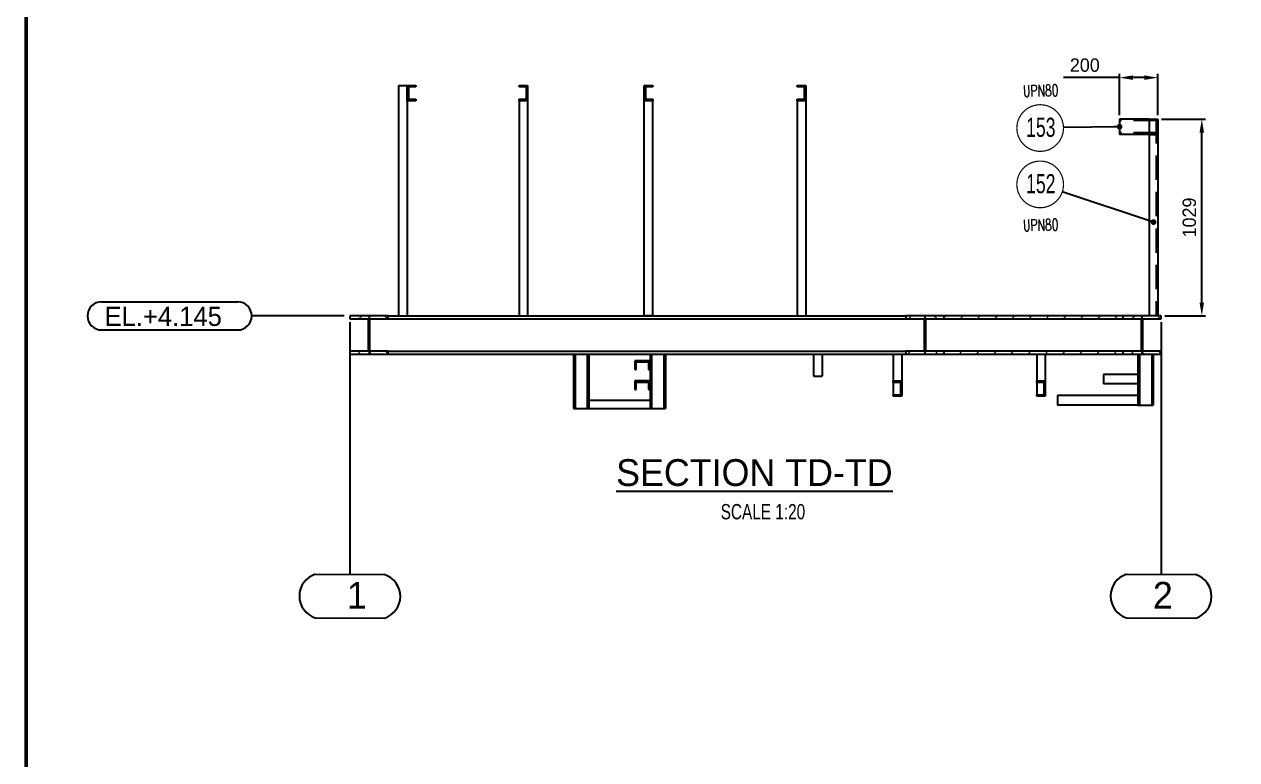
# Model space of a CAD drawing. Header units: millimetres. Extents: x 0 to 16187, y -20471 to 6290.
# Drawn here: x 12340.7 to 12657.6, y 4096.5 to 4288.8 of the extents above; entities that cross this region are included whole.
import ezdxf
from ezdxf.enums import TextEntityAlignment as Align

# ---------------------------------------------------------------- set-up
doc = ezdxf.new("R2010")
doc.units = ezdxf.units.MM
doc.header["$PDSIZE"] = -1
doc.linetypes.add('HIDDEN', pattern=[9.525, 6.35, -3.175])
doc.layers.add('BORDER1', color=3, linetype='Continuous')
doc.layers.add('BORDER2', color=7, linetype='Continuous')
doc.styles.add('MtXpl_txt_shx', font='txt.shx', dxfattribs={"height": 0.2})
doc.styles.add('ROMANC', font='ROMANC', dxfattribs={"height": 5})
doc.styles.add('ROMAND-1', font='ic-romand.shx')
doc.styles.add('ROMANS', font='ROMANS.shx', dxfattribs={"width": 0.8})
doc.styles.add('ROMANT', font='ROMANT', dxfattribs={"height": 4})
doc.styles.add('SLDTEXTSTYLE0', font='TXT', dxfattribs={"width": 0.75})
doc.styles.add('SLDTEXTSTYLE2', font='TXT', dxfattribs={"width": 0.686449})
doc.dimstyles.new('AM_ISO', dxfattribs={"dimtxt": 3.5, "dimasz": 3.5, "dimexe": 1, "dimexo": 1, "dimgap": 1.5, "dimtad": 1, "dimdsep": 46, "dimtxsty": 'Standard', "dimcen": 0, "dimclrd": 1, "dimclre": 1, "dimclrt": 1, "dimadec": 0, "dimazin": 2, "dimtp": 0.1, "dimtm": 0.1, "dimtfac": 0.71, "dimtdec": 3, "dimtmove": 0, "dimatfit": 3, "dimfxl": 1, "dimlwd": -1, "dimlwe": -1, "dimarcsym": 1})
doc.dimstyles.new('AM_ISO$7', dxfattribs={"dimtxt": 3.5, "dimasz": 3.5, "dimexe": 1, "dimexo": 1, "dimgap": 1.5, "dimtad": 1, "dimtoh": 1, "dimdsep": 46, "dimtxsty": 'Standard', "dimcen": 0, "dimclrd": 1, "dimclre": 1, "dimclrt": 1, "dimadec": 0, "dimazin": 2, "dimtp": 0.1, "dimtm": 0.1, "dimtfac": 0.71, "dimtdec": 3, "dimtmove": 0, "dimatfit": 3, "dimfxl": 1, "dimlwd": -1, "dimlwe": -1, "dimarcsym": 1})
pattern_1 = [(45, (12166.9565, 2145.5494), (-2.245064, 2.245064), [])]
pattern_2 = [(135, (12166.9565, 2145.5494), (-2.245064, -2.245064), [])]

# ---------------------------------------------------------------- blocks, each defined once
blk = doc.blocks.new('*D2464')
at = {"color": 1, "linetype": 'ByBlock'}
for p, q in [((12637.96, 4263.97), (12649.46, 4263.97)), ((12648.46, 4216.02), (12648.46, 4260.47)), ((12638.81, 4212.52), (12649.46, 4212.52))]:
    blk.add_line(p, q, dxfattribs=at)
at = {"color": 1}
for points in [[(12649.04, 4260.47), (12647.87, 4260.47), (12648.46, 4263.97)], [(12647.87, 4216.02), (12649.04, 4216.02), (12648.46, 4212.52)]]:
    blk.add_solid(points, dxfattribs=at)
at = {"layer": 'Defpoints', "color": 0}
for p in [(12636.96, 4263.97), (12648.46, 4263.97), (12637.81, 4212.52)]:
    blk.add_point(p, dxfattribs=at)
at = {"color": 1, "insert": (12645.21, 4238.25), "char_height": 3.5, "attachment_point": 5, "rotation": 90}
blk.add_mtext('1029', dxfattribs=at)
blk = doc.blocks.new('*D2465')
at = {"color": 1, "linetype": 'ByBlock'}
for p, q in [((12626.96, 4274.82), (12612.3, 4274.82)), ((12626.96, 4264.97), (12626.96, 4275.82)), ((12633.46, 4274.82), (12630.46, 4274.82)), ((12636.96, 4264.97), (12636.96, 4275.82))]:
    blk.add_line(p, q, dxfattribs=at)
at = {"color": 1}
for points in [[(12630.46, 4275.4), (12630.46, 4274.23), (12626.96, 4274.82)], [(12633.46, 4274.23), (12633.46, 4275.4), (12636.96, 4274.82)]]:
    blk.add_solid(points, dxfattribs=at)
at = {"layer": 'Defpoints', "color": 0}
for p in [(12626.96, 4274.82), (12626.96, 4263.97), (12636.96, 4263.97)]:
    blk.add_point(p, dxfattribs=at)
at = {"color": 1, "insert": (12617.88, 4278.07), "char_height": 3.5, "attachment_point": 5}
blk.add_mtext('200', dxfattribs=at)
blk = doc.blocks.new('A$7E9316163A2427E')
at = {"color": 7, "linetype": 'Continuous', "lineweight": 25}
for p, q in [((3.67, 7.35), (39.25, 7.35)), ((3.67, 0), (39.25, 0))]:
    blk.add_line(p, q, dxfattribs=at)
for centre, start, end in [((3.67, 3.67), 90, 270), ((39.25, 3.67), 270, 90)]:
    blk.add_arc(centre, 3.67, start, end, dxfattribs=at)
blk.add_text('EL.+4.145', height=5, dxfattribs=at).set_placement((4.45, 1.05))
blk = doc.blocks.new('*U609')
at = {"layer": 'BORDER1', "color": 154, "true_color": 0x1859a9, "const_width": 1}
blk.add_lwpolyline([(1.81, 811), (1144, 811), (1144, 0), (0, 0), (0, 811)], close=True, dxfattribs=at)
at = {"layer": 'BORDER2', "flags": 8}
for tag, height, style, p in [('REV-A', 3.24, 'ROMANS', (986.93, 140.25)), ('RE-A', 8.06, 'ROMANT', (1084.63, 7.17))]:
    blk.add_attdef(tag, text='', height=height, dxfattribs=dict(at, style=style)).set_placement(p, align=Align.CENTER)
at = {"layer": 'BORDER2', "style": 'ROMANS', "width": 3.830216}
blk.add_attdef('DATE-A', text='', height=3.24, dxfattribs=at).set_placement((995.51, 140.25), (1008.51, 140.25), align=Align.FIT)
at = {"layer": 'BORDER2'}
for tag, height, style, p in [('DRN-A', 3.24, 'ROMANS', (1018.38, 140.25)), ('CHD-A', 3.24, 'ROMANS', (1032.35, 140.25)), ('APD-A', 3.24, 'ROMANS', (1046.64, 140.25)), ('CONS_CONT_VEND', 4.2, 'ROMANC', (1061.39, 72.83))]:
    blk.add_attdef(tag, text='', height=height, dxfattribs=dict(at, style=style)).set_placement(p, align=Align.CENTER)
at = {"layer": 'BORDER2', "style": 'ROMANS', "width": 0.8}
for tag, p, height in [('1:X', (997.23, 122.55), 3.5), ('LOC', (1042.74, 122.55), 3.5), ('PROJ_NO', (1118.64, 122.55), 3.5), ('CONS_DRG_NO', (1011, 63), 3)]:
    blk.add_attdef(tag, p, '', height=height, dxfattribs=at)
at = {"layer": 'BORDER2', "lineweight": 30, "width": 0.8, "flags": 104}
blk.add_attdef('COMMENTS-A', text='', height=2.2, dxfattribs=at).set_placement((1055.21, 142.07), align=Align.MIDDLE_LEFT)
at = {"layer": 'BORDER2', "style": 'ROMANS', "width": 0.8}
for tag, p in [('PROJECT_TITLE_1', (1061.07, 55.35)), ('PROJECT_TITLE_2', (1061.07, 49.3))]:
    blk.add_attdef(tag, text='', height=3.5, dxfattribs=at).set_placement(p, align=Align.MIDDLE)
at = {"layer": 'BORDER2', "style": 'ROMANT', "width": 0.8}
for tag, p in [('DRG_TITLE_1', (1061.07, 36.31)), ('DRG_TITLE_2', (1061.07, 28.31)), ('DRG_TITLE_3', (1061.07, 20.31))]:
    blk.add_attdef(tag, text='', height=5, dxfattribs=at).set_placement(p, align=Align.CENTER)
at = {"layer": 'BORDER2', "style": 'ROMANT'}
for tag, p in [('AR', (995, 7.17)), ('PA', (1011.74, 7.17)), ('DC', (1028.45, 7.17)), ('TS', (1120.84, 7.17))]:
    blk.add_attdef(tag, p, '', height=8.06, dxfattribs=at)
for tag, p in [('SRNO', (1074.7, 7.17)), ('SH', (1115.8, 7.18))]:
    blk.add_attdef(tag, text='', height=8.06, dxfattribs=at).set_placement(p, align=Align.RIGHT)
at = {"layer": 'BORDER2', "style": 'ROMANS', "flags": 2}
blk.add_attdef('TB_VERSION', text='', height=2, dxfattribs=at).set_placement((1, -1), align=Align.TOP_LEFT)
blk = doc.blocks.new('A$7E931815294F9')
at = {"color": 1}
blk.add_line((13.2, 77.36), (13.2, 11.43), dxfattribs=at)
at = {"color": 1, "ltscale": 0.2}
blk.add_line((4.15, 11.48), (22.25, 11.39), dxfattribs=at)
at = {"color": 1, "linetype": 'Continuous', "lineweight": 25}
blk.add_line((4.14, 0.09), (22.29, 0.01), dxfattribs=at)
at = {"color": 1, "ltscale": 0.2}
for centre, radius, start, end in [((5.98, 5.79), 5.98, 107.869, 252.0246), ((20.4, 5.69), 5.99, 287.9651, 71.9697)]:
    blk.add_arc(centre, radius, start, end, dxfattribs=at)
at = {"color": 1, "linetype": 'Continuous', "lineweight": 25}
blk.add_text('1', height=7, rotation=359.9537, dxfattribs=at).set_placement((12.44, 2.5))
blk = doc.blocks.new('A$7E9318152A351E9')
at = {"color": 1}
blk.add_line((13.2, 77.36), (13.2, 11.43), dxfattribs=at)
at = {"color": 1, "ltscale": 0.2}
blk.add_line((4.15, 11.48), (22.25, 11.39), dxfattribs=at)
at = {"color": 1, "linetype": 'Continuous', "lineweight": 25}
blk.add_line((4.14, 0.09), (22.29, 0.01), dxfattribs=at)
at = {"color": 1, "ltscale": 0.2}
for centre, radius, start, end in [((5.98, 5.79), 5.98, 107.869, 252.0246), ((20.4, 5.69), 5.99, 287.9651, 71.9697)]:
    blk.add_arc(centre, radius, start, end, dxfattribs=at)
at = {"color": 1, "linetype": 'Continuous', "lineweight": 25}
blk.add_text('2', height=7, rotation=359.9537, dxfattribs=at).set_placement((11.06, 2.5))

msp = doc.modelspace()

# ---------------------------------------------------------------- hatches: boundary and pattern name
at = {"linetype": 'Continuous', "lineweight": 18}
h = msp.add_hatch(dxfattribs=at)
h.set_pattern_fill('ANSI31', style=0)
h.set_pattern_definition(pattern_1)
h.paths.add_polyline_path([(12425.8145, 4203.27143), (12425.8145, 4202.52143), (12430.8145, 4202.52143), (12430.8145, 4212.52143), (12425.8145, 4212.52143), (12425.8145, 4211.77143), (12430.5895, 4211.77143), (12430.5895, 4203.27143)], flags=0)
h = msp.add_hatch(dxfattribs=at)
h.set_pattern_fill('ANSI31', angle=90, style=0)
h.set_pattern_definition(pattern_2)
h.paths.add_polyline_path([(12435.8145, 4212.52143), (12430.8145, 4212.52143), (12430.8145, 4202.52143), (12435.8145, 4202.52143), (12435.8145, 4203.27143), (12431.0395, 4203.27143), (12431.0395, 4211.77143), (12435.8145, 4211.77143)], flags=0)
h = msp.add_hatch(dxfattribs=at)
h.set_pattern_fill('ANSI31', style=0)
h.set_pattern_definition(pattern_1)
h.paths.add_polyline_path([(12571.1145, 4203.27143), (12571.1145, 4202.52143), (12576.1145, 4202.52143), (12576.1145, 4212.52143), (12571.1145, 4212.52143), (12571.1145, 4211.77143), (12575.8895, 4211.77143), (12575.8895, 4203.27143)], flags=0)
h = msp.add_hatch(dxfattribs=at)
h.set_pattern_fill('ANSI31', angle=90, style=0)
h.set_pattern_definition(pattern_2)
h.paths.add_polyline_path([(12581.1145, 4212.52143), (12576.1145, 4212.52143), (12576.1145, 4202.52143), (12581.1145, 4202.52143), (12581.1145, 4203.27143), (12576.3395, 4203.27143), (12576.3395, 4211.77143), (12581.1145, 4211.77143)], flags=0)
h = msp.add_hatch(dxfattribs=at)
h.set_pattern_fill('ANSI31', style=0)
h.set_pattern_definition(pattern_1)
h.paths.add_polyline_path([(12627.8145, 4211.77143), (12627.8145, 4212.52143), (12581.1145, 4212.52143), (12581.1145, 4211.77143)], flags=0)
h = msp.add_hatch(dxfattribs=at)
h.set_pattern_fill('ANSI31', style=0)
h.set_pattern_definition(pattern_1)
h.paths.add_polyline_path([(12627.8145, 4203.27143), (12627.8145, 4202.52143), (12632.8145, 4202.52143), (12632.8145, 4212.52143), (12627.8145, 4212.52143), (12627.8145, 4211.77143), (12632.5895, 4211.77143), (12632.5895, 4203.27143)], flags=0)
h = msp.add_hatch(dxfattribs=at)
h.set_pattern_fill('ANSI31', angle=90, style=0)
h.set_pattern_definition(pattern_2)
h.paths.add_polyline_path([(12637.8145, 4212.52143), (12632.8145, 4212.52143), (12632.8145, 4202.52143), (12637.8145, 4202.52143), (12637.8145, 4203.27143), (12633.0395, 4203.27143), (12633.0395, 4211.77143), (12637.8145, 4211.77143)], flags=0)
h = msp.add_hatch(dxfattribs=at)
h.set_pattern_fill('ANSI31', style=0)
h.set_pattern_definition(pattern_1)
h.paths.add_polyline_path([(12627.8145, 4202.52143), (12627.8145, 4203.27143), (12581.1145, 4203.27143), (12581.1145, 4202.52143)], flags=0)

# ---------------------------------------------------------------- linework, layer by layer
at = {"color": 7, "linetype": 'Continuous', "lineweight": 25}
for p, q in [((12438.5645, 4272.77143), (12438.5645, 4212.52143)), ((12438.5645, 4272.77143), (12440.8145, 4272.77143)), ((12440.8145, 4272.77143), (12443.0645, 4272.77143)), ((12440.8145, 4268.77143), (12440.8145, 4272.77143)), ((12443.0645, 4272.37143), (12441.1145, 4272.37143)), ((12441.1145, 4272.37143), (12441.1145, 4269.17143)), ((12443.0645, 4272.77143), (12443.0645, 4272.37143)), ((12470.0145, 4272.77143), (12472.2645, 4272.77143)), ((12470.0145, 4272.37143), (12470.0145, 4272.77143)), ((12471.9645, 4272.37143), (12470.0145, 4272.37143)), ((12471.9645, 4269.17143), (12471.9645, 4272.37143)), ((12472.2645, 4272.77143), (12472.2645, 4268.77143)), ((12502.7645, 4272.77143), (12505.0145, 4272.77143)), ((12502.7645, 4268.77143), (12502.7645, 4272.77143)), ((12503.0645, 4272.37143), (12503.0645, 4269.17143)), ((12505.0145, 4272.37143), (12503.0645, 4272.37143)), ((12505.0145, 4272.77143), (12505.0145, 4272.37143)), ((12542.7145, 4272.37143), (12542.7145, 4272.77143)), ((12542.7145, 4272.77143), (12544.9645, 4272.77143)), ((12544.6645, 4272.37143), (12542.7145, 4272.37143)), ((12544.6645, 4269.17143), (12544.6645, 4272.37143)), ((12544.9645, 4272.77143), (12544.9645, 4268.77143)), ((12443.0645, 4268.77143), (12440.8145, 4268.77143)), ((12440.8145, 4268.77143), (12440.8145, 4212.52143)), ((12441.1145, 4269.17143), (12443.0645, 4269.17143)), ((12443.0645, 4269.17143), (12443.0645, 4268.77143)), ((12470.0145, 4269.17143), (12471.9645, 4269.17143)), ((12470.0145, 4268.77143), (12470.0145, 4269.17143)), ((12472.2645, 4268.77143), (12470.0145, 4268.77143)), ((12470.0145, 4268.77143), (12470.0145, 4212.52143)), ((12472.2645, 4268.77143), (12472.2645, 4212.52143)), ((12505.0145, 4268.77143), (12502.7645, 4268.77143)), ((12502.7645, 4212.52143), (12502.7645, 4268.77143)), ((12503.0645, 4269.17143), (12505.0145, 4269.17143)), ((12505.0145, 4269.17143), (12505.0145, 4268.77143)), ((12505.0145, 4212.52143), (12505.0145, 4268.77143)), ((12542.7145, 4268.77143), (12542.7145, 4269.17143)), ((12542.7145, 4269.17143), (12544.6645, 4269.17143)), ((12544.9645, 4268.77143), (12542.7145, 4268.77143)), ((12542.7145, 4268.77143), (12542.7145, 4212.52143)), ((12544.9645, 4268.77143), (12544.9645, 4212.52143)), ((12634.7145, 4263.97143), (12626.9645, 4263.97143)), ((12626.9645, 4263.97143), (12626.9645, 4259.97143)), ((12634.7145, 4263.97143), (12636.9645, 4263.97143)), ((12634.7145, 4263.97143), (12634.7145, 4212.52143)), ((12636.9645, 4263.97143), (12636.9645, 4212.52143)), ((12634.7145, 4259.97143), (12626.9645, 4259.97143)), ((12425.8145, 4212.52143), (12425.8145, 4211.77143)), ((12430.8145, 4212.52143), (12425.8145, 4212.52143)), ((12425.8145, 4211.77143), (12430.5895, 4211.77143)), ((12430.5895, 4211.77143), (12430.5895, 4203.27143)), ((12430.8145, 4212.52143), (12430.8145, 4202.52143)), ((12435.8145, 4212.52143), (12430.8145, 4212.52143)), ((12431.0395, 4203.27143), (12431.0395, 4211.77143)), ((12431.0395, 4211.77143), (12435.8145, 4211.77143)), ((12435.8145, 4211.77143), (12435.8145, 4212.52143)), ((12435.8145, 4212.52143), (12571.1145, 4212.52143)), ((12435.8145, 4211.77143), (12571.1145, 4211.77143)), ((12438.5645, 4212.52143), (12440.8145, 4212.52143)), ((12470.0145, 4212.52143), (12472.2645, 4212.52143)), ((12505.0145, 4212.52143), (12502.7645, 4212.52143)), ((12542.7145, 4212.52143), (12544.9645, 4212.52143)), ((12571.1145, 4212.52143), (12571.1145, 4211.77143)), ((12576.1145, 4212.52143), (12571.1145, 4212.52143)), ((12571.1145, 4211.77143), (12575.8895, 4211.77143)), ((12575.8895, 4211.77143), (12575.8895, 4203.27143)), ((12576.1145, 4212.52143), (12576.1145, 4202.52143)), ((12581.1145, 4212.52143), (12576.1145, 4212.52143)), ((12576.3395, 4211.77143), (12581.1145, 4211.77143)), ((12576.3395, 4203.27143), (12576.3395, 4211.77143)), ((12581.1145, 4211.77143), (12581.1145, 4212.52143)), ((12627.8145, 4212.52143), (12581.1145, 4212.52143)), ((12581.1145, 4211.77143), (12627.8145, 4211.77143)), ((12627.8145, 4212.52143), (12627.8145, 4211.77143)), ((12632.8145, 4212.52143), (12627.8145, 4212.52143)), ((12627.8145, 4211.77143), (12632.5895, 4211.77143)), ((12632.5895, 4211.77143), (12632.5895, 4203.27143)), ((12632.8145, 4212.52143), (12632.8145, 4202.52143)), ((12637.8145, 4212.52143), (12632.8145, 4212.52143)), ((12633.0395, 4211.77143), (12637.8145, 4211.77143)), ((12633.0395, 4203.27143), (12633.0395, 4211.77143)), ((12637.8145, 4211.77143), (12637.8145, 4212.52143)), ((12425.8145, 4203.27143), (12425.8145, 4202.52143)), ((12430.5895, 4203.27143), (12425.8145, 4203.27143)), ((12425.8145, 4202.52143), (12430.8145, 4202.52143)), ((12430.8145, 4202.52143), (12435.8145, 4202.52143)), ((12435.8145, 4203.27143), (12431.0395, 4203.27143)), ((12435.8145, 4202.52143), (12435.8145, 4203.27143)), ((12435.8145, 4203.27143), (12571.1145, 4203.27143)), ((12435.8145, 4202.52143), (12571.1145, 4202.52143)), ((12484.2645, 4202.52143), (12484.2645, 4188.27143)), ((12484.6645, 4202.52143), (12484.6645, 4188.27143)), ((12487.8645, 4202.52143), (12487.8645, 4188.27143)), ((12488.2645, 4202.52143), (12488.2645, 4188.27143)), ((12504.2645, 4202.52143), (12504.2645, 4195.52143)), ((12504.6645, 4202.52143), (12504.6645, 4188.27143)), ((12507.8645, 4202.52143), (12507.8645, 4188.27143)), ((12508.2645, 4202.52143), (12508.2645, 4188.27143)), ((12546.9645, 4202.52143), (12546.9645, 4196.77143)), ((12549.2145, 4202.52143), (12549.2145, 4196.77143)), ((12567.8145, 4202.52143), (12567.8145, 4195.52143)), ((12567.8145, 4202.52143), (12570.0645, 4202.52143)), ((12570.0645, 4202.52143), (12570.0645, 4195.52143)), ((12571.1145, 4203.27143), (12571.1145, 4202.52143)), ((12575.8895, 4203.27143), (12571.1145, 4203.27143)), ((12571.1145, 4202.52143), (12576.1145, 4202.52143)), ((12576.1145, 4202.52143), (12581.1145, 4202.52143)), ((12581.1145, 4203.27143), (12576.3395, 4203.27143)), ((12627.8145, 4203.27143), (12581.1145, 4203.27143)), ((12581.1145, 4202.52143), (12581.1145, 4203.27143)), ((12581.1145, 4202.52143), (12627.8145, 4202.52143)), ((12605.3145, 4202.52143), (12605.3145, 4195.52143)), ((12607.5645, 4202.52143), (12607.5645, 4195.52143)), ((12627.8145, 4203.27143), (12627.8145, 4202.52143)), ((12632.5895, 4203.27143), (12627.8145, 4203.27143)), ((12627.8145, 4202.52143), (12632.8145, 4202.52143)), ((12631.7645, 4202.52143), (12631.7645, 4189.22143)), ((12632.1645, 4202.52143), (12632.1645, 4189.22143)), ((12632.8145, 4202.52143), (12637.8145, 4202.52143)), ((12637.8145, 4203.27143), (12633.0395, 4203.27143)), ((12635.3645, 4202.52143), (12635.3645, 4189.22143)), ((12635.7645, 4202.52143), (12635.7645, 4189.22143)), ((12637.8145, 4202.52143), (12637.8145, 4203.27143)), ((12500.2645, 4200.77143), (12500.2645, 4198.52143)), ((12504.2645, 4200.77143), (12500.2645, 4200.77143)), ((12500.6645, 4200.47143), (12503.8645, 4200.47143)), ((12500.6645, 4198.52143), (12500.6645, 4200.47143)), ((12503.8645, 4200.47143), (12503.8645, 4198.52143)), ((12504.2645, 4198.52143), (12504.2645, 4200.77143)), ((12500.2645, 4198.52143), (12500.6645, 4198.52143)), ((12500.2645, 4195.52143), (12500.2645, 4193.27143)), ((12504.2645, 4195.52143), (12500.2645, 4195.52143)), ((12503.8645, 4198.52143), (12504.2645, 4198.52143)), ((12504.2645, 4193.27143), (12504.2645, 4195.52143)), ((12546.9645, 4196.77143), (12549.2145, 4196.77143)), ((12567.8145, 4195.12143), (12567.8145, 4195.52143)), ((12567.8145, 4195.52143), (12570.0645, 4195.52143)), ((12570.0645, 4195.52143), (12570.0645, 4191.52143)), ((12605.3145, 4195.12143), (12605.3145, 4195.52143)), ((12605.3145, 4195.52143), (12607.5645, 4195.52143)), ((12607.5645, 4195.52143), (12607.5645, 4191.52143)), ((12631.7645, 4197.22143), (12622.7645, 4197.22143)), ((12622.7645, 4197.22143), (12622.7645, 4194.72143)), ((12631.7645, 4197.22143), (12631.7645, 4194.72143)), ((12500.2645, 4193.27143), (12500.6645, 4193.27143)), ((12500.6645, 4195.22143), (12503.8645, 4195.22143)), ((12500.6645, 4193.27143), (12500.6645, 4195.22143)), ((12503.8645, 4195.22143), (12503.8645, 4193.27143)), ((12503.8645, 4193.27143), (12504.2645, 4193.27143)), ((12504.2645, 4193.27143), (12504.2645, 4188.27143)), ((12569.7645, 4195.12143), (12567.8145, 4195.12143)), ((12567.8145, 4195.12143), (12567.8145, 4191.92143)), ((12569.7645, 4191.92143), (12569.7645, 4195.12143)), ((12607.2645, 4195.12143), (12605.3145, 4195.12143)), ((12605.3145, 4195.12143), (12605.3145, 4191.92143)), ((12607.2645, 4191.92143), (12607.2645, 4195.12143)), ((12631.7645, 4194.72143), (12622.7645, 4194.72143)), ((12488.2645, 4190.52143), (12504.2645, 4190.52143)), ((12567.8145, 4191.52143), (12567.8145, 4191.92143)), ((12567.8145, 4191.92143), (12569.7645, 4191.92143)), ((12570.0645, 4191.52143), (12567.8145, 4191.52143)), ((12605.3145, 4191.92143), (12607.2645, 4191.92143)), ((12605.3145, 4191.52143), (12605.3145, 4191.92143)), ((12607.5645, 4191.52143), (12605.3145, 4191.52143)), ((12631.7645, 4191.72143), (12610.7645, 4191.72143)), ((12610.7645, 4191.72143), (12610.7645, 4189.22143)), ((12631.7645, 4189.22143), (12610.7645, 4189.22143)), ((12631.7645, 4189.22143), (12632.1645, 4189.22143)), ((12632.1645, 4189.22143), (12635.3645, 4189.22143)), ((12635.3645, 4189.22143), (12635.7645, 4189.22143)), ((12484.2645, 4188.27143), (12484.6645, 4188.27143)), ((12484.6645, 4188.27143), (12487.8645, 4188.27143)), ((12487.8645, 4188.27143), (12488.2645, 4188.27143)), ((12488.2645, 4188.27143), (12504.2645, 4188.27143)), ((12504.2645, 4188.27143), (12504.6645, 4188.27143)), ((12504.6645, 4188.27143), (12507.8645, 4188.27143)), ((12507.8645, 4188.27143), (12508.2645, 4188.27143))]:
    msp.add_line(p, q, dxfattribs=at)
at = {"color": 2, "linetype": 'HIDDEN', "lineweight": 25}
for p, q in [((12636.9645, 4263.57143), (12626.9645, 4263.57143)), ((12636.5645, 4263.97143), (12636.5645, 4212.52143)), ((12636.9645, 4260.37143), (12626.9645, 4260.37143)), ((12634.7145, 4259.97143), (12636.9645, 4259.97143))]:
    msp.add_line(p, q, dxfattribs=at)
msp.add_line((12424.3145, 4212.52143), (12400.1676, 4212.52143))
at = {"color": 4}
msp.add_lwpolyline([(12612.31231, 4261.63734, 0.3125, 0.3125, 1), (12600.12481, 4261.63734, 0.3125, 0.3125, 1)], format="xyseb", close=True, dxfattribs=at)
at = {"color": 2}
msp.add_lwpolyline([(12612.31231, 4246.89739, 0.3125, 0.3125, 1), (12600.12481, 4246.89739, 0.3125, 0.3125, 1)], format="xyseb", close=True, dxfattribs=at)

# ---------------------------------------------------------------- block references
for name, p in [('A$7E9316163A2427E', (12357.24753, 4208.84643)), ('A$7E931815294F9', (12412.613, 4133.48405)), ('A$7E9318152A351E9', (12624.613, 4133.48405))]:
    msp.add_blockref(name, p)
at = {"layer": 'BORDER1'}
msp.add_blockref('*U609', (12341.21526, 3881.44049), dxfattribs=at)

# ---------------------------------------------------------------- texts
at = {"color": 4, "style": 'MtXpl_txt_shx', "width": 0.6875}
msp.add_text('UPN80', height=3, rotation=1.3639275, dxfattribs=at).set_placement((12601.75835, 4269.79177))
at = {"color": 4, "style": 'SLDTEXTSTYLE2', "width": 0.686449}
msp.add_text('153', height=5, dxfattribs=at).set_placement((12606.38504, 4261.83031), align=Align.MIDDLE_CENTER)
at = {"color": 2, "style": 'SLDTEXTSTYLE2', "width": 0.686449}
msp.add_text('152', height=5, dxfattribs=at).set_placement((12606.38504, 4247.09036), align=Align.MIDDLE_CENTER)
at = {"color": 2, "style": 'MtXpl_txt_shx', "width": 0.6875}
msp.add_text('UPN80', height=3, rotation=1.3639275, dxfattribs=at).set_placement((12601.75835, 4234.6688))
at = {"color": 7, "style": 'ROMAND-1'}
msp.add_text('%%USECTION TD-TD', height=7, dxfattribs=at).set_placement((12495.39093, 4168.06247))
at = {"color": 7, "linetype": 'Continuous', "lineweight": 0, "insert": (12533.7628, 4163.33531), "char_height": 4, "attachment_point": 2, "style": 'SLDTEXTSTYLE0'}
msp.add_mtext('SCALE 1:20', dxfattribs=at)

# ---------------------------------------------------------------- dimensions: what is measured, and where the dimension line sits
dim = msp.add_linear_dim(base=(12626.9645, 4274.81774), p1=(12636.9645, 4263.97143), p2=(12626.9645, 4263.97143), dimstyle='AM_ISO', override={"dimtxt": 3.5, "dimlfac": 20})
dim.commit()
dim.dimension.update_dxf_attribs({"geometry": '*D2465', "text_midpoint": (12617.88117, 4274.81774), "dimtype": 160})
dim = msp.add_linear_dim(base=(12648.45562, 4263.97143), p1=(12637.8145, 4212.52143), p2=(12636.9645, 4263.97143), angle=90, dimstyle='AM_ISO', override={"dimtxt": 3.5, "dimlfac": 20})
dim.commit()
dim.dimension.update_dxf_attribs({"geometry": '*D2464', "text_midpoint": (12645.20562, 4238.24643)})

# ---------------------------------------------------------------- leaders
at = {"color": 4}
msp.add_leader([(12626.9645, 4261.97143), (12612.31152, 4261.73546)], dimstyle='AM_ISO$7', override={"dimasz": 1.5, "dimldrblk": 'Dot'}, dxfattribs=at)
at = {"color": 2}
msp.add_leader([(12635.8427, 4237.04056), (12612.00065, 4244.97352)], dimstyle='AM_ISO$7', override={"dimasz": 1.5, "dimldrblk": 'Dot'}, dxfattribs=at)

doc.saveas('drawing.dxf')
